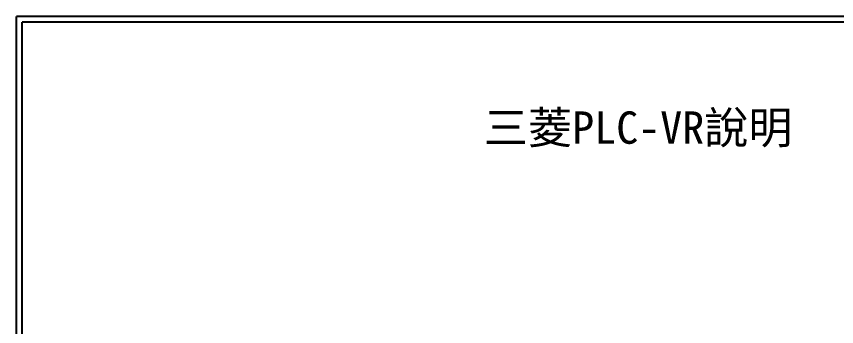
# Model space of a CAD drawing. Extents: x 10 to 297, y 3 to 207.
# Drawn here: x 10 to 192.6, y 137.9 to 207 of the extents above; entities that cross this region are included whole.
import ezdxf

# ---------------------------------------------------------------- set-up
doc = ezdxf.new("R2010")
doc.units = 0
doc.layers.add('圖框層', color=7, linetype='CONTINUOUS')
doc.styles.add('STSL', font='kaiu.ttf')

msp = doc.modelspace()

# ---------------------------------------------------------------- linework, layer by layer
at = {"layer": '圖框層', "color": 7}
for p, q in [((297, 206.97), (10, 206.97)), ((10, 3), (10, 206.97)), ((295.75, 205.72), (11.25, 205.72)), ((11.25, 4.25), (11.25, 205.72))]:
    msp.add_line(p, q, dxfattribs=at)

# ---------------------------------------------------------------- texts
at = {"layer": '圖框層', "color": 4, "style": 'STSL'}
msp.add_text('三菱PLC-VR說明', height=7.2, dxfattribs=at).set_placement((114.08, 178.63))

doc.saveas('drawing.dxf')
